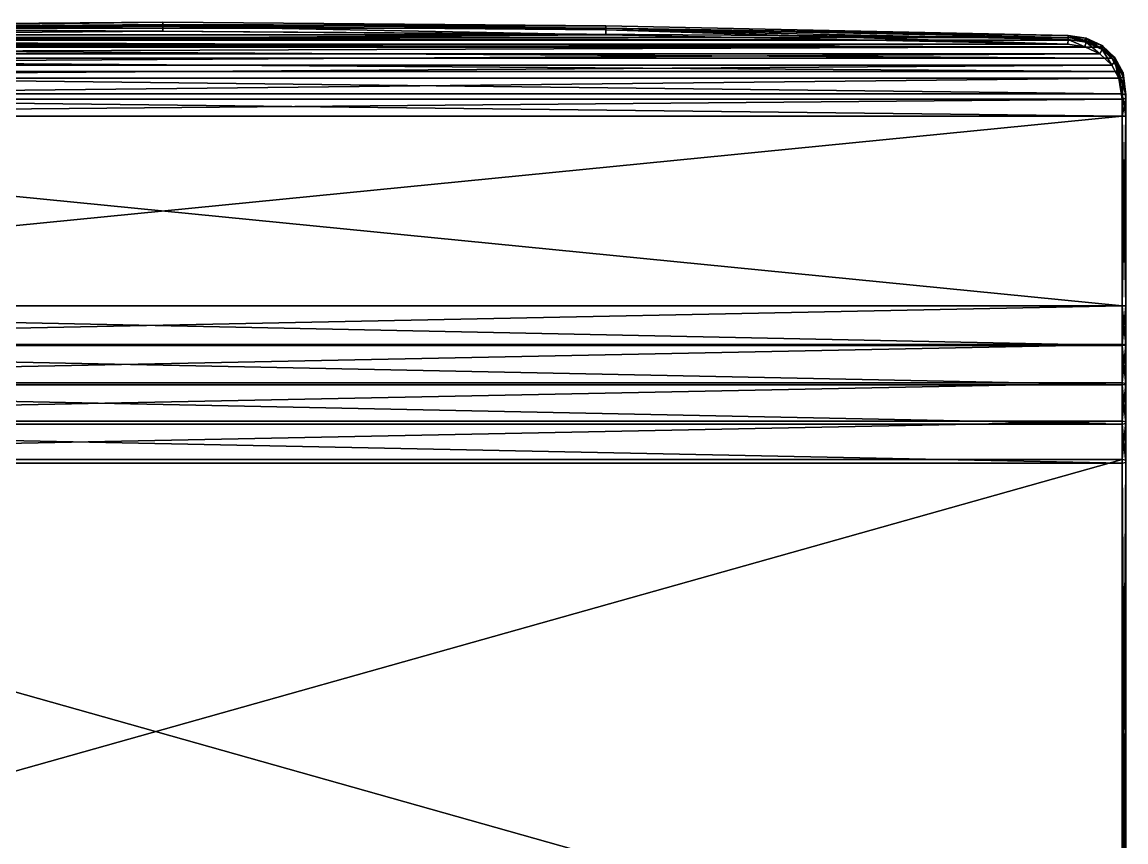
# Model space of a CAD drawing. Extents: x -0.75 to 2.5, y -6.86 to 0.72.
# Drawn here: x 0.6884 to 0.975, y -1.9896 to -1.7769 of the extents above; entities that cross this region are included whole.
import ezdxf

# ---------------------------------------------------------------- set-up
doc = ezdxf.new("R2010")
doc.units = 0
doc.layers.add('72OFGO2D01_GRAFIK', color=1, linetype='CONTINUOUS')
doc.layers.add('72VIAI3D_ANY', color=1, linetype='CONTINUOUS')

# ---------------------------------------------------------------- blocks, each defined once
blk = doc.blocks.new('OB__000065')
at = {"layer": '72VIAI3D_ANY'}
mesh = blk.add_polyface(dxfattribs=at)
corners = [(0, -0.33728, 0.04737), (0, -0.19641, 0.01777), (0, -0.33669, 0.05032), (0, -0.19714, 0.01486), (0, -0.17665, 0.01038), (0, -0.18637, 0.01543), (0, -0.18696, 0.01248), (0, -0.17621, 0.01335), (0, -0.16623, 0.00879), (0, -0.16594, 0.01177), (0, -0.15573, 0.00776), (0, -0.15559, 0.01073), (0, -0.14518, 0.00725), (0, -0.34679, 0.0519), (0.001, -0.15554, 0.01173), (0.499, -0.16584, 0.01277), (0.001, -0.16584, 0.01277), (0.499, -0.17606, 0.01434), (0.001, -0.17606, 0.01434), (0.499, -0.18618, 0.01641), (0.001, -0.18618, 0.01641), (0.499, -0.19617, 0.01875), (0.001, -0.19617, 0.01875), (0.499, -0.33649, 0.0513), (0.001, -0.33649, 0.0513), (0.499, -0.34664, 0.05289), (0.001, -0.34664, 0.05289), (0.001, -0.16633, 0.00779), (0.499, -0.15578, 0.00676), (0.001, -0.15578, 0.00676), (0.001, -0.1768, 0.00939), (0.499, -0.16633, 0.00779), (0.001, -0.18715, 0.0115), (0.499, -0.1768, 0.00939), (0.001, -0.19738, 0.01389), (0.499, -0.18715, 0.0115), (0.001, -0.33747, 0.04639), (0.499, -0.19738, 0.01389), (0.001, -0.34738, 0.04795), (0.499, -0.33747, 0.04639), (0.001, -0.14518, 0.00625), (0, -0.34723, 0.04893)]
mesh.append_faces([[corners[k] for k in face] for face in [(4, 5, 6), (5, 4, 7), (8, 7, 4), (7, 8, 9), (10, 9, 8), (9, 10, 11), (12, 11, 10), (6, 1, 3), (1, 6, 5), (13, 0, 2), (14, 15, 16), (16, 17, 18), (18, 19, 20), (20, 21, 22), (22, 23, 24), (24, 25, 26), (27, 28, 29), (30, 31, 27), (32, 33, 30), (34, 35, 32), (36, 37, 34), (38, 39, 36), (20, 7, 18), (7, 20, 5), (5, 22, 1), (22, 5, 20), (30, 6, 32), (6, 30, 4), (32, 3, 34), (3, 32, 6), (27, 4, 30), (4, 27, 8), (18, 9, 16), (9, 18, 7), (29, 8, 27), (8, 29, 10), (11, 16, 9), (16, 11, 14), (40, 10, 29), (24, 1, 22), (1, 24, 2), (34, 0, 36), (0, 34, 3), (41, 36, 0), (2, 26, 13), (26, 2, 24)]], dxfattribs={"vtx0": -1, "vtx1": -1, "color": 9})
mesh.append_faces([[corners[k] for k in face] for face in [(0, 1, 2), (1, 0, 3)]], dxfattribs={"vtx0": -1, "vtx2": -1, "color": 9})
mesh = blk.add_polyface(dxfattribs=at)
corners = [(0.5, -0.17665, 0.01038), (0.5, -0.18637, 0.01543), (0.5, -0.17621, 0.01335), (0.5, -0.18696, 0.01248), (0.5, -0.16623, 0.00879), (0.5, -0.16594, 0.01177), (0.5, -0.15573, 0.00776), (0.5, -0.15559, 0.01073), (0.5, -0.19641, 0.01777), (0.5, -0.19714, 0.01486), (0.5, -0.34679, 0.0519), (0.5, -0.33728, 0.04737), (0.5, -0.34723, 0.04893), (0.5, -0.33669, 0.05032), (0.499, -0.16584, 0.01277), (0.001, -0.15554, 0.01173), (0.499, -0.15554, 0.01173), (0.499, -0.17606, 0.01434), (0.001, -0.16584, 0.01277), (0.499, -0.18618, 0.01641), (0.001, -0.17606, 0.01434), (0.499, -0.19617, 0.01875), (0.001, -0.18618, 0.01641), (0.499, -0.33649, 0.0513), (0.001, -0.19617, 0.01875), (0.499, -0.34664, 0.05289), (0.001, -0.33649, 0.0513), (0.499, -0.14518, 0.00625), (0.001, -0.15578, 0.00676), (0.499, -0.15578, 0.00676), (0.001, -0.16633, 0.00779), (0.499, -0.16633, 0.00779), (0.001, -0.1768, 0.00939), (0.499, -0.1768, 0.00939), (0.001, -0.18715, 0.0115), (0.499, -0.18715, 0.0115), (0.001, -0.19738, 0.01389), (0.499, -0.19738, 0.01389), (0.001, -0.33747, 0.04639), (0.499, -0.33747, 0.04639), (0.499, -0.34738, 0.04795), (0.5, -0.14518, 0.00725)]
mesh.append_faces([[corners[k] for k in face] for face in [(11, 8, 9), (8, 11, 13), (14, 15, 16), (17, 18, 14), (19, 20, 17), (21, 22, 19), (23, 24, 21), (25, 26, 23), (27, 28, 29), (29, 30, 31), (31, 32, 33), (33, 34, 35), (35, 36, 37), (37, 38, 39), (23, 10, 25), (10, 23, 13), (40, 11, 39), (17, 1, 19), (1, 17, 2), (8, 19, 1), (19, 8, 21), (0, 35, 3), (35, 0, 33), (37, 3, 35), (3, 37, 9), (4, 33, 0), (33, 4, 31), (14, 2, 17), (2, 14, 5), (31, 6, 29), (6, 31, 4), (5, 16, 7), (16, 5, 14), (41, 29, 6), (13, 21, 8), (21, 13, 23), (39, 9, 37), (9, 39, 11)]], dxfattribs={"vtx0": -1, "vtx1": -1, "color": 9})
mesh.append_faces([[corners[k] for k in face] for face in [(0, 1, 2), (1, 0, 3), (4, 2, 5), (2, 4, 0), (6, 5, 7), (5, 6, 4), (3, 8, 1), (8, 3, 9), (10, 11, 12), (11, 10, 13)]], dxfattribs={"vtx0": -1, "vtx2": -1, "color": 9})
mesh = blk.add_polyface(dxfattribs=at)
corners = [(0, -0.42658, 0.05056), (0, -0.37733, 0.05371), (0, -0.42658, 0.05372), (0, -0.37733, 0.05071), (0.00073, -0.43785, 0.05163), (0, -0.43122, 0.05), (0, -0.4321, 0.05312), (0.00073, -0.43679, 0.04876), (0.00287, -0.4418, 0.05027), (0.00287, -0.44074, 0.04741), (0.00618, -0.44488, 0.04903), (0.00618, -0.44385, 0.04621), (0, -0.35694, 0.05301), (0, -0.34723, 0.04893), (0, -0.34679, 0.0519), (0, -0.35724, 0.05002), (0, -0.36713, 0.05359), (0, -0.36728, 0.05059), (0, -0.33728, 0.04737), (0.00368, -0.43984, 0.04668), (0.00678, -0.44446, 0.05026), (0.00368, -0.44159, 0.05142), (0.001, -0.35734, 0.04903), (0.001, -0.36733, 0.04959), (0.001, -0.34738, 0.04795), (0.001, -0.36708, 0.05458), (0.001, -0.35685, 0.054), (0.001, -0.34664, 0.05289), (0.001, -0.37733, 0.05471), (0.001, -0.37733, 0.0497), (0.001, -0.42658, 0.05472), (0.001, -0.42658, 0.04956), (0.001, -0.33747, 0.04639), (0.00101, -0.43095, 0.04903), (0.001, -0.43238, 0.05409), (0.0018, -0.43644, 0.04782), (0.0018, -0.4382, 0.05257)]
mesh.append_faces([[corners[k] for k in face] for face in [(4, 5, 6), (5, 4, 7), (8, 7, 4), (7, 8, 9), (10, 9, 8), (9, 10, 11), (0, 6, 5), (11, 19, 9), (20, 8, 21), (2, 34, 6), (33, 7, 35), (36, 6, 34), (6, 36, 4), (4, 21, 8), (21, 4, 36), (9, 35, 7), (35, 9, 19)]], dxfattribs={"vtx0": -1, "color": 9})
mesh.append_faces([[corners[k] for k in face] for face in [(12, 13, 14), (13, 12, 15), (6, 0, 2), (16, 15, 12), (15, 16, 17), (1, 17, 16), (17, 1, 3), (18, 14, 13), (22, 17, 23), (17, 22, 15), (24, 15, 22), (15, 24, 13), (12, 25, 16), (25, 12, 26), (26, 14, 27), (14, 26, 12), (28, 16, 25), (16, 28, 1), (23, 3, 29), (3, 23, 17), (30, 1, 28), (1, 30, 2), (0, 29, 3), (29, 0, 31), (32, 13, 24), (5, 31, 0), (31, 5, 33), (34, 2, 30), (7, 33, 5)]], dxfattribs={"vtx0": -1, "vtx1": -1, "color": 9})
mesh.append_faces([[corners[k] for k in face] for face in [(0, 1, 2), (1, 0, 3)]], dxfattribs={"vtx0": -1, "vtx2": -1, "color": 9})
mesh = blk.add_polyface(dxfattribs=at)
corners = [(0.365, -0.44895, 0.0441), (0.485, -0.44753, 0.04795), (0.485, -0.44649, 0.04511), (0.365, -0.44998, 0.0469), (0.25, -0.44994, 0.04369), (0.25, -0.45098, 0.0465), (0.48963, -0.44685, 0.04821), (0.49382, -0.44385, 0.04621), (0.48963, -0.44581, 0.04539), (0.49382, -0.44488, 0.04903), (0.499, -0.35685, 0.054), (0.001, -0.34664, 0.05289), (0.499, -0.34664, 0.05289), (0.499, -0.36708, 0.05458), (0.001, -0.35685, 0.054), (0.499, -0.37733, 0.05471), (0.001, -0.36708, 0.05458), (0.499, -0.42658, 0.05472), (0.001, -0.37733, 0.05471), (0.499, -0.43238, 0.05409), (0.001, -0.42658, 0.05472), (0.4982, -0.4382, 0.05257), (0.001, -0.43238, 0.05409), (0.499, -0.34738, 0.04795), (0.001, -0.35734, 0.04903), (0.499, -0.35734, 0.04903), (0.001, -0.36733, 0.04959), (0.499, -0.36733, 0.04959), (0.001, -0.37733, 0.0497), (0.499, -0.37733, 0.0497), (0.001, -0.42658, 0.04956), (0.499, -0.42658, 0.04956), (0.00101, -0.43095, 0.04903), (0.499, -0.43095, 0.04903), (0.0018, -0.43644, 0.04782), (0.4982, -0.43644, 0.04782), (0.499, -0.33747, 0.04639), (0.001, -0.34738, 0.04795), (0.36498, -0.4494, 0.0482), (0.25, -0.45039, 0.04779), (0.25, -0.44866, 0.04311), (0.36498, -0.44767, 0.04351), (0.48491, -0.44694, 0.04925), (0.48491, -0.44521, 0.04453), (0.48932, -0.44456, 0.0448), (0.49322, -0.44274, 0.04556), (0.49322, -0.44446, 0.05026), (0.48932, -0.4463, 0.0495), (0.49632, -0.44159, 0.05142), (0.0018, -0.4382, 0.05257), (0.00368, -0.44159, 0.05142), (0.00678, -0.44446, 0.05026), (0.01068, -0.4463, 0.0495), (0.01509, -0.44694, 0.04925), (0.00368, -0.43984, 0.04668), (0.49632, -0.43984, 0.04668), (0.00678, -0.44274, 0.04556), (0.01068, -0.44456, 0.0448), (0.01509, -0.44521, 0.04453), (0.13502, -0.44767, 0.04351)]
mesh.append_faces([[corners[k] for k in face] for face in [(0, 1, 2), (6, 7, 8), (7, 6, 9), (1, 8, 2), (8, 1, 6), (19, 20, 17), (21, 22, 19), (29, 30, 31), (31, 32, 33), (33, 34, 35), (3, 42, 1), (41, 2, 43), (44, 7, 45), (7, 44, 8), (46, 6, 47), (6, 46, 9), (47, 1, 42), (1, 47, 6), (8, 43, 2), (43, 8, 44)]], dxfattribs={"vtx0": -1, "color": 9})
mesh.append_faces([[corners[k] for k in face] for face in [(1, 0, 3), (4, 3, 0), (3, 4, 5), (10, 11, 12), (13, 14, 10), (15, 16, 13), (17, 18, 15), (23, 24, 25), (25, 26, 27), (27, 28, 29), (36, 37, 23), (5, 38, 3), (38, 5, 39), (40, 0, 41), (0, 40, 4), (42, 3, 38), (2, 41, 0), (48, 49, 21), (46, 50, 48), (47, 51, 46), (42, 52, 47), (38, 53, 42), (35, 54, 55), (55, 56, 45), (45, 57, 44), (44, 58, 43), (43, 59, 41)]], dxfattribs={"vtx0": -1, "vtx1": -1, "color": 9})
mesh.append_faces([[corners[k] for k in face] for face in [(40, 41, 59)]], dxfattribs={"vtx1": -1, "color": 9})
mesh = blk.add_polyface(dxfattribs=at)
corners = [(0.135, -0.44895, 0.0441), (0.015, -0.44753, 0.04795), (0.135, -0.44998, 0.0469), (0.015, -0.44649, 0.04511), (0.25, -0.44994, 0.04369), (0.25, -0.45098, 0.0465), (0.01036, -0.44685, 0.04821), (0.00618, -0.44385, 0.04621), (0.00618, -0.44488, 0.04903), (0.01036, -0.44581, 0.04539), (0.001, -0.34664, 0.05289), (0.499, -0.35685, 0.054), (0.001, -0.35685, 0.054), (0.499, -0.36708, 0.05458), (0.001, -0.36708, 0.05458), (0.499, -0.37733, 0.05471), (0.001, -0.37733, 0.05471), (0.499, -0.42658, 0.05472), (0.001, -0.42658, 0.05472), (0.499, -0.43238, 0.05409), (0.001, -0.43238, 0.05409), (0.4982, -0.4382, 0.05257), (0.0018, -0.4382, 0.05257), (0.001, -0.35734, 0.04903), (0.499, -0.34738, 0.04795), (0.001, -0.34738, 0.04795), (0.001, -0.36733, 0.04959), (0.499, -0.35734, 0.04903), (0.001, -0.37733, 0.0497), (0.499, -0.36733, 0.04959), (0.001, -0.42658, 0.04956), (0.499, -0.37733, 0.0497), (0.00101, -0.43095, 0.04903), (0.499, -0.42658, 0.04956), (0.0018, -0.43644, 0.04782), (0.499, -0.43095, 0.04903), (0.00678, -0.44274, 0.04556), (0.01068, -0.44456, 0.0448), (0.00368, -0.43984, 0.04668), (0.01068, -0.4463, 0.0495), (0.00678, -0.44446, 0.05026), (0.00287, -0.4418, 0.05027), (0.01509, -0.44694, 0.04925), (0.01509, -0.44521, 0.04453), (0.13502, -0.4494, 0.0482), (0.13502, -0.44767, 0.04351), (0.25, -0.45039, 0.04779), (0.25, -0.44866, 0.04311), (0.49632, -0.44159, 0.05142), (0.00368, -0.44159, 0.05142), (0.49322, -0.44446, 0.05026), (0.48932, -0.4463, 0.0495), (0.48491, -0.44694, 0.04925), (0.36498, -0.4494, 0.0482), (0.4982, -0.43644, 0.04782), (0.49632, -0.43984, 0.04668), (0.49322, -0.44274, 0.04556), (0.48932, -0.44456, 0.0448), (0.48491, -0.44521, 0.04453)]
mesh.append_faces([[corners[k] for k in face] for face in [(1, 0, 3), (6, 7, 8), (7, 6, 9), (1, 9, 6), (9, 1, 3), (16, 17, 18), (18, 19, 20), (32, 33, 30), (34, 35, 32), (36, 9, 37), (9, 36, 7), (38, 7, 36), (39, 8, 40), (8, 39, 6), (41, 40, 8), (6, 42, 1), (42, 6, 39), (37, 3, 43), (3, 37, 9), (44, 1, 42), (0, 43, 3), (38, 54, 34)]], dxfattribs={"vtx0": -1, "color": 9})
mesh.append_faces([[corners[k] for k in face] for face in [(10, 11, 12), (12, 13, 14), (14, 15, 16), (20, 21, 22), (23, 24, 25), (26, 27, 23), (28, 29, 26), (30, 31, 28), (1, 44, 2), (43, 0, 45), (2, 46, 5), (46, 2, 44), (45, 4, 47), (4, 45, 0), (22, 48, 49), (49, 50, 40), (40, 51, 39), (39, 52, 42), (42, 53, 44), (36, 55, 38), (37, 56, 36), (43, 57, 37), (45, 58, 43)]], dxfattribs={"vtx0": -1, "vtx1": -1, "color": 9})
mesh.append_faces([[corners[k] for k in face] for face in [(0, 1, 2), (4, 2, 5), (2, 4, 0)]], dxfattribs={"vtx0": -1, "vtx2": -1, "color": 9})
mesh.append_faces([[corners[k] for k in face] for face in [(46, 44, 53)]], dxfattribs={"vtx1": -1, "color": 9})
blk = doc.blocks.new('OB__000333')
at = {"layer": '72VIAI3D_ANY', "rotation": -180}
blk.add_blockref('OB__000065', (0.975005, -2.22784, 0.347457), dxfattribs=at)
blk = doc.blocks.new('72VIAI3D__000334')
at = {"layer": '72VIAI3D_ANY'}
blk.add_blockref('OB__000333', (0, 0), dxfattribs=at)
blk = doc.blocks.new('72VIAI3D__000337')
at = {"layer": '72VIAI3D_ANY'}
blk.add_blockref('72VIAI3D__000334', (0, 0), dxfattribs=at)
blk = doc.blocks.new('72VIAI3D__VI_AI_AD2_000364')
at = {"layer": '72VIAI3D_ANY'}
blk.add_blockref('72VIAI3D__000337', (0, 0), dxfattribs=at)
blk = doc.blocks.new('OB__000695')
at = {"layer": '72VIAI3D_ANY'}
blk.add_blockref('72VIAI3D__VI_AI_AD2_000364', (0, 0), dxfattribs=at)
blk = doc.blocks.new('OB2D__000696')
at = {"layer": 'DEFAULT', "linetype": 'CONTINUOUS'}
for p, q in [((0.725005, -1.77686), (0.610005, -1.77786)), ((0.840005, -1.77786), (0.725005, -1.77686)), ((0.960005, -1.78031), (0.840005, -1.77786)), ((0.96464, -1.78099), (0.960005, -1.78031)), ((0.968821, -1.78296), (0.96464, -1.78099)), ((0.97214, -1.78604), (0.968821, -1.78296)), ((0.971321, -1.78625), (0.973206, -1.78964)), ((0.974271, -1.78999), (0.97214, -1.78604)), ((0.974001, -1.79547), (0.973206, -1.78964)), ((0.975005, -1.79574), (0.974271, -1.78999)), ((0.975005, -1.80126), (0.975005, -1.79574)), ((0.974005, -1.85051), (0.974005, -1.80126)), ((0.975005, -1.85051), (0.975005, -1.80126)), ((0.974005, -1.86076), (0.974005, -1.85051)), ((0.975005, -1.86071), (0.975005, -1.85051)), ((0.974005, -1.871), (0.974005, -1.86076)), ((0.975005, -1.8709), (0.975005, -1.86071)), ((0.974005, -1.8812), (0.974005, -1.871)), ((0.975005, -1.88105), (0.975005, -1.8709)), ((0.974005, -1.89135), (0.974005, -1.8812)), ((0.975005, -1.89115), (0.975005, -1.88105)), ((0.975005, -2.03143), (0.975005, -1.89115)), ((0.974005, -2.03167), (0.974005, -1.89135))]:
    blk.add_line(p, q, dxfattribs=at)

msp = doc.modelspace()

# ---------------------------------------------------------------- block references
at = {"layer": '72OFGO2D01_GRAFIK'}
msp.add_blockref('OB2D__000696', (0, 0), dxfattribs=at)
at = {"layer": '72VIAI3D_ANY'}
msp.add_blockref('OB__000695', (0, 0), dxfattribs=at)

doc.saveas('drawing.dxf')
